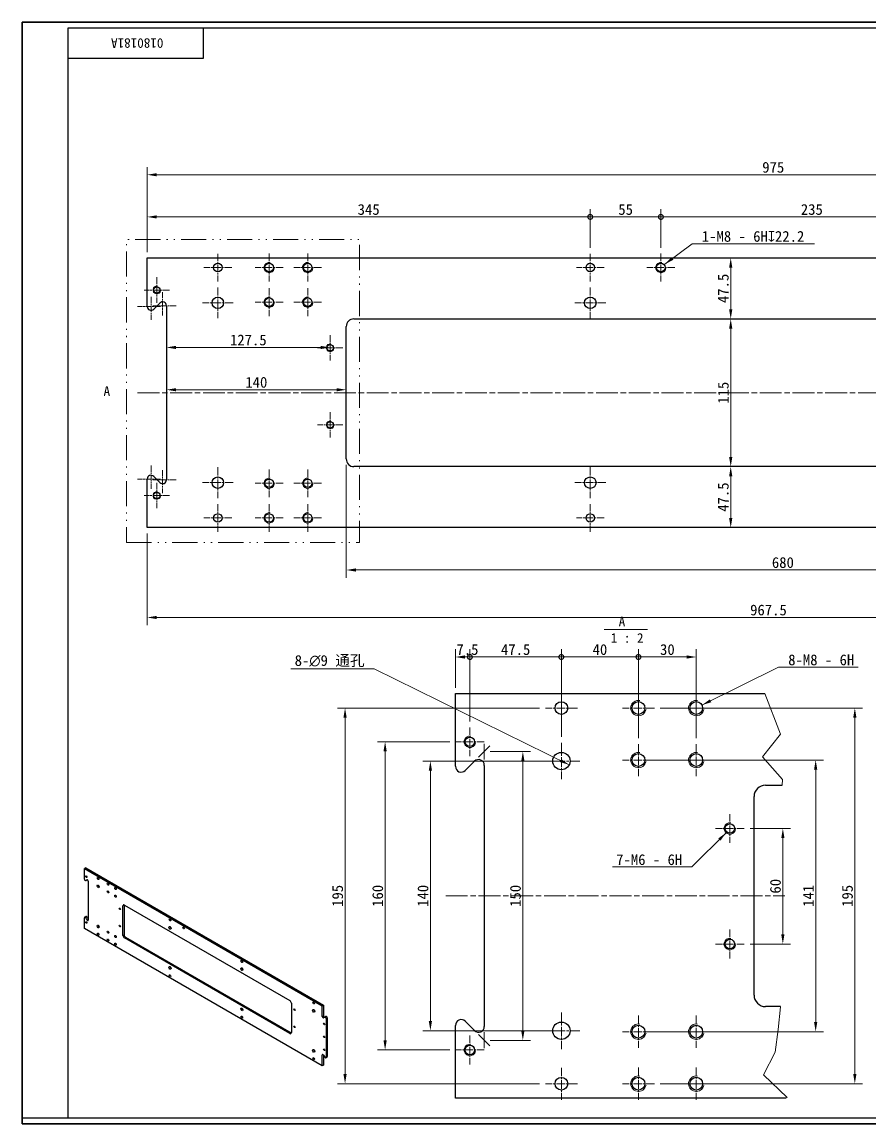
# Model space of a CAD drawing. Header units: millimetres. Extents: x 18 to 1244, y 16 to 875.
# Drawn here: x 18 to 678, y 16 to 875 of the extents above; entities that cross this region are included whole.
import ezdxf

# ---------------------------------------------------------------- set-up
doc = ezdxf.new("R2010")
doc.units = ezdxf.units.MM
doc.header["$LTSCALE"] = 3
doc.linetypes.add('CHAIN', pattern=[0.3543, 0.2362, -0.0295, 0.0591, -0.0295])
doc.linetypes.add('DASH_DOUBLE_DOT', pattern=[0.2164, 0.1181, -0.0295, 0.0049, -0.0295, 0.0049, -0.0295])
for name, color, linetype, lineweight, true_color in [('中心标记 (ISO)', 1, 'CHAIN', 18, 0xff0000), ('中心线 (ISO)', 1, 'CHAIN', 18, 0xff0000), ('尺寸 (ISO)', 7, 'Continuous', 18, 0x008000), ('局部视图边界 (ISO)', 7, 'DASH_DOUBLE_DOT', 18, 0x008000), ('折线 (ISO)', 7, 'Continuous', 18, 0x008000), ('符号 (ISO)', 7, 'Continuous', 18, 0x008000)]:
    doc.layers.add(name, color=color, linetype=linetype, lineweight=lineweight, true_color=true_color)
for name, color, linetype, lineweight in [('可见 (ISO)', 7, 'Continuous', 25), ('可见窄的 (ISO)', 7, 'Continuous', 18), ('图框 (ISO)', 7, 'Continuous', 35)]:
    doc.layers.add(name, color=color, linetype=linetype, lineweight=lineweight)
doc.styles.add('HZ_33', font='simfang.ttf')
doc.styles.add('文本样式74', font='SimSun.ttf')
doc.styles.add('最新国标', font='simfang.ttf')
doc.dimstyles.new('默认 (GB)', dxfattribs={"dimscale": 3, "dimtxt": 2.8, "dimasz": 2.5, "dimexe": 2, "dimexo": 1.5, "dimgap": 0.5, "dimtad": 1, "dimtoh": 1, "dimdsep": 46, "dimtxsty": '最新国标', "dimcen": 0.09, "dimdle": 10, "dimclrd": 256, "dimclre": 256, "dimclrt": 256, "dimaunit": 1, "dimadec": 3, "dimazin": 2, "dimtfac": 0.535714, "dimtdec": 3, "dimtmove": 0, "dimatfit": 3, "dimfxl": 0, "dimtolj": 1, "dimlwd": -1, "dimlwe": -1, "dimarcsym": 0})
doc.dimstyles.new('默认 (GB)$7', dxfattribs={"dimscale": 3, "dimtxt": 2.8, "dimasz": 2.5, "dimexe": 2, "dimexo": 1.5, "dimgap": 0.5, "dimtad": 1, "dimtoh": 1, "dimdsep": 46, "dimtxsty": '最新国标', "dimcen": 0.09, "dimdle": 10, "dimclrd": 256, "dimclre": 256, "dimclrt": 256, "dimaunit": 1, "dimadec": 3, "dimazin": 2, "dimtfac": 0.535714, "dimtdec": 3, "dimtmove": 0, "dimatfit": 3, "dimfxl": 0, "dimtolj": 1, "dimlwd": -1, "dimlwe": -1, "dimarcsym": 0})

# ---------------------------------------------------------------- blocks, each defined once
blk = doc.blocks.new('图框 最新国标')
at = {"layer": '图框 (ISO)'}
for p, q in [((6, 7), (6, 291.5)), ((6, 291.5), (414.5, 291.5)), ((6, 7), (6, 5.5)), ((6, 7), (6, 5.5)), ((414.5, 5.5), (6, 5.5))]:
    blk.add_line(p, q, dxfattribs=at)
at = {"layer": '图框 (ISO)', "color": 7, "linetype": 'Continuous', "lineweight": 25}
for p, q in [((18, 290), (413, 290)), ((18, 7), (18, 290)), ((18, 290), (413, 290)), ((53, 290), (53, 282)), ((53, 282), (18, 282)), ((413, 7), (6, 7)), ((413, 7), (18, 7))]:
    blk.add_line(p, q, dxfattribs=at)
at = {"layer": '图框 (ISO)', "style": '文本样式74'}
blk.add_attdef('零件代号_001', (42.7, 287.25), '', height=2.5, rotation=180, dxfattribs=at)
blk = doc.blocks.new('二维局部视图0')
at = {"layer": '局部视图边界 (ISO)', "ltscale": 18.371422, "flags": 128}
blk.add_lwpolyline([(33.08, 156.43), (93.58, 156.43), (93.58, 235.08), (33.08, 235.08), (33.08, 156.43)], dxfattribs=at)
at = {"layer": '局部视图边界 (ISO)', "insert": (27.16, 194.48), "char_height": 2.5, "attachment_point": 7, "style": 'HZ_33'}
blk.add_mtext('A', dxfattribs=at)
blk = doc.blocks.new('_DotSmall')
at = {"color": 0, "linetype": 'ByBlock', "const_width": 0.5}
blk.add_lwpolyline([(-0.0625, 0, 1), (0.0625, 0, 1)], format="xyb", close=True, dxfattribs=at)
blk = doc.blocks.new('*D6')
at = {"layer": 'Defpoints', "color": 0, "transparency": 16777216}
for p in [(460.43, 722.76), (115.43, 690.84), (460.43, 694.14)]:
    blk.add_point(p, dxfattribs=at)
at = {"layer": '尺寸 (ISO)', "color": 116, "true_color": 0x00803f, "transparency": 16777216}
for p, q in [((115.43, 695.34), (115.43, 728.76)), ((122.93, 722.76), (460.43, 722.76)), ((460.43, 698.64), (460.43, 728.76))]:
    blk.add_line(p, q, dxfattribs=at)
blk.add_solid([(122.93, 724.01), (122.93, 721.51), (115.43, 722.76)], dxfattribs=at)
at = {"layer": '尺寸 (ISO)', "color": 116, "true_color": 0x00803f, "transparency": 16777216, "xscale": 7.5, "yscale": 7.5, "zscale": 7.5}
blk.add_blockref('_DotSmall', (460.43, 722.76), dxfattribs=at)
at = {"layer": '尺寸 (ISO)', "transparency": 16777216, "insert": (287.9, 728.51), "char_height": 8.4, "attachment_point": 5, "style": '最新国标'}
blk.add_mtext('\\A1;345', dxfattribs=at)
blk = doc.blocks.new('*D8')
at = {"layer": 'Defpoints', "color": 0, "transparency": 16777216}
for p in [(515.43, 722.76), (460.43, 694.14), (515.43, 694.16)]:
    blk.add_point(p, dxfattribs=at)
at = {"layer": '尺寸 (ISO)', "color": 116, "true_color": 0x00803f, "transparency": 16777216}
for p, q in [((460.43, 698.64), (460.43, 728.76)), ((460.43, 722.76), (515.43, 722.76)), ((515.43, 698.66), (515.43, 728.76))]:
    blk.add_line(p, q, dxfattribs=at)
at = {"layer": '尺寸 (ISO)', "color": 116, "true_color": 0x00803f, "transparency": 16777216, "xscale": 7.5, "yscale": 7.5, "zscale": 7.5, "rotation": 180}
blk.add_blockref('_DotSmall', (460.43, 722.76), dxfattribs=at)
at = {"layer": '尺寸 (ISO)', "color": 116, "true_color": 0x00803f, "transparency": 16777216, "xscale": 7.5, "yscale": 7.5, "zscale": 7.5}
blk.add_blockref('_DotSmall', (515.43, 722.76), dxfattribs=at)
at = {"layer": '尺寸 (ISO)', "transparency": 16777216, "insert": (487.96, 728.51), "char_height": 8.4, "attachment_point": 5, "style": '最新国标'}
blk.add_mtext('\\A1;55', dxfattribs=at)
blk = doc.blocks.new('*D9')
at = {"layer": 'Defpoints', "color": 0, "transparency": 16777216}
for p in [(750.43, 722.76), (515.43, 694.16), (750.43, 694.14)]:
    blk.add_point(p, dxfattribs=at)
at = {"layer": '尺寸 (ISO)', "color": 116, "true_color": 0x00803f, "transparency": 16777216}
for p, q in [((515.43, 698.66), (515.43, 728.76)), ((515.43, 722.76), (750.43, 722.76)), ((750.43, 698.64), (750.43, 728.76))]:
    blk.add_line(p, q, dxfattribs=at)
at = {"layer": '尺寸 (ISO)', "color": 116, "true_color": 0x00803f, "transparency": 16777216, "xscale": 7.5, "yscale": 7.5, "zscale": 7.5, "rotation": 180}
blk.add_blockref('_DotSmall', (515.43, 722.76), dxfattribs=at)
at = {"layer": '尺寸 (ISO)', "color": 116, "true_color": 0x00803f, "transparency": 16777216, "xscale": 7.5, "yscale": 7.5, "zscale": 7.5}
blk.add_blockref('_DotSmall', (750.43, 722.76), dxfattribs=at)
at = {"layer": '尺寸 (ISO)', "transparency": 16777216, "insert": (632.96, 728.51), "char_height": 8.4, "attachment_point": 5, "style": '最新国标'}
blk.add_mtext('\\A1;235', dxfattribs=at)
blk = doc.blocks.new('*D12')
at = {"layer": 'Defpoints', "color": 0, "transparency": 16777216}
for p in [(1090.43, 755.6), (115.43, 690.84), (1090.43, 653.6)]:
    blk.add_point(p, dxfattribs=at)
at = {"layer": '尺寸 (ISO)', "color": 116, "true_color": 0x00803f, "transparency": 16777216}
for p, q in [((115.43, 695.34), (115.43, 761.6)), ((122.93, 755.6), (1082.93, 755.6)), ((1090.43, 658.1), (1090.43, 761.6))]:
    blk.add_line(p, q, dxfattribs=at)
for points in [[(122.93, 756.85), (122.93, 754.35), (115.43, 755.6)], [(1082.93, 756.85), (1082.93, 754.35), (1090.43, 755.6)]]:
    blk.add_solid(points, dxfattribs=at)
at = {"layer": '尺寸 (ISO)', "transparency": 16777216, "insert": (602.93, 761.34), "char_height": 8.4, "attachment_point": 5, "style": '最新国标'}
blk.add_mtext('\\A1;975', dxfattribs=at)
blk = doc.blocks.new('*D13')
at = {"layer": 'Defpoints', "color": 0, "transparency": 16777216}
for p in [(569.81, 690.84), (569.81, 643.34), (610.43, 643.34)]:
    blk.add_point(p, dxfattribs=at)
at = {"layer": '尺寸 (ISO)', "color": 116, "true_color": 0x00803f, "transparency": 16777216}
blk.add_line((569.81, 683.34), (569.81, 650.84), dxfattribs=at)
for points in [[(568.56, 683.34), (571.06, 683.34), (569.81, 690.84)], [(568.56, 650.84), (571.06, 650.84), (569.81, 643.34)]]:
    blk.add_solid(points, dxfattribs=at)
at = {"layer": '尺寸 (ISO)', "transparency": 16777216, "insert": (564.03, 667.09), "char_height": 8.4, "attachment_point": 5, "rotation": 90, "style": '最新国标'}
blk.add_mtext('\\A1;47.5', dxfattribs=at)
blk = doc.blocks.new('*D14')
at = {"layer": 'Defpoints', "color": 0, "transparency": 16777216}
for p in [(569.81, 643.34), (569.81, 528.34), (569.81, 528.34)]:
    blk.add_point(p, dxfattribs=at)
at = {"layer": '尺寸 (ISO)', "color": 116, "true_color": 0x00803f, "transparency": 16777216}
blk.add_line((569.81, 635.84), (569.81, 535.84), dxfattribs=at)
for points in [[(568.56, 635.84), (571.06, 635.84), (569.81, 643.34)], [(568.56, 535.84), (571.06, 535.84), (569.81, 528.34)]]:
    blk.add_solid(points, dxfattribs=at)
at = {"layer": '尺寸 (ISO)', "transparency": 16777216, "insert": (564.06, 585.84), "char_height": 8.4, "attachment_point": 5, "rotation": 90, "style": '最新国标'}
blk.add_mtext('\\A1;115', dxfattribs=at)
blk = doc.blocks.new('*D15')
at = {"layer": 'Defpoints', "color": 0, "transparency": 16777216}
for p in [(569.81, 528.34), (569.81, 480.84), (569.81, 480.84)]:
    blk.add_point(p, dxfattribs=at)
at = {"layer": '尺寸 (ISO)', "color": 116, "true_color": 0x00803f, "transparency": 16777216}
blk.add_line((569.81, 520.84), (569.81, 488.34), dxfattribs=at)
for points in [[(568.56, 520.84), (571.06, 520.84), (569.81, 528.34)], [(568.56, 488.34), (571.06, 488.34), (569.81, 480.84)]]:
    blk.add_solid(points, dxfattribs=at)
at = {"layer": '尺寸 (ISO)', "transparency": 16777216, "insert": (564.03, 504.59), "char_height": 8.4, "attachment_point": 5, "rotation": 90, "style": '最新国标'}
blk.add_mtext('\\A1;47.5', dxfattribs=at)
blk = doc.blocks.new('*D16')
at = {"layer": 'Defpoints', "color": 0, "transparency": 16777216}
for p in [(270.43, 534.34), (950.43, 534.34), (950.43, 447.84)]:
    blk.add_point(p, dxfattribs=at)
at = {"layer": '尺寸 (ISO)', "color": 116, "true_color": 0x00803f, "transparency": 16777216}
for p, q in [((270.43, 529.84), (270.43, 441.84)), ((950.43, 529.84), (950.43, 441.84)), ((277.93, 447.84), (942.93, 447.84))]:
    blk.add_line(p, q, dxfattribs=at)
for points in [[(277.93, 449.09), (277.93, 446.59), (270.43, 447.84)], [(942.93, 449.09), (942.93, 446.59), (950.43, 447.84)]]:
    blk.add_solid(points, dxfattribs=at)
at = {"layer": '尺寸 (ISO)', "transparency": 16777216, "insert": (610.43, 453.59), "char_height": 8.4, "attachment_point": 5, "style": '最新国标'}
blk.add_mtext('\\A1;680', dxfattribs=at)
blk = doc.blocks.new('*D17')
at = {"layer": 'Defpoints', "color": 0, "transparency": 16777216}
for p in [(130.43, 588.19), (270.43, 588.19), (270.43, 588.19)]:
    blk.add_point(p, dxfattribs=at)
at = {"layer": '尺寸 (ISO)', "color": 116, "true_color": 0x00803f, "transparency": 16777216}
blk.add_line((137.93, 588.19), (262.93, 588.19), dxfattribs=at)
for points in [[(137.93, 589.44), (137.93, 586.94), (130.43, 588.19)], [(262.93, 589.44), (262.93, 586.94), (270.43, 588.19)]]:
    blk.add_solid(points, dxfattribs=at)
at = {"layer": '尺寸 (ISO)', "transparency": 16777216, "insert": (200.43, 593.94), "char_height": 8.4, "attachment_point": 5, "style": '最新国标'}
blk.add_mtext('\\A1;140', dxfattribs=at)
blk = doc.blocks.new('*D21')
at = {"layer": 'Defpoints', "color": 0, "transparency": 16777216}
for p in [(1082.93, 530.88), (115.43, 480.84), (1082.93, 410.88)]:
    blk.add_point(p, dxfattribs=at)
at = {"layer": '尺寸 (ISO)', "color": 116, "true_color": 0x00803f, "transparency": 16777216}
for p, q in [((1082.93, 526.38), (1082.93, 404.88)), ((115.43, 476.34), (115.43, 404.88)), ((122.93, 410.88), (1075.43, 410.88))]:
    blk.add_line(p, q, dxfattribs=at)
for points in [[(122.93, 412.13), (122.93, 409.63), (115.43, 410.88)], [(1075.43, 412.13), (1075.43, 409.63), (1082.93, 410.88)]]:
    blk.add_solid(points, dxfattribs=at)
at = {"layer": '尺寸 (ISO)', "transparency": 16777216, "insert": (599.18, 416.65), "char_height": 8.4, "attachment_point": 5, "style": '最新国标'}
blk.add_mtext('\\A1;967.5', dxfattribs=at)
blk = doc.blocks.new('*D22')
at = {"layer": 'Defpoints', "color": 0, "transparency": 16777216}
for p in [(355.51, 314.1), (300.7, 74.1), (355.51, 74.1)]:
    blk.add_point(p, dxfattribs=at)
at = {"layer": '尺寸 (ISO)', "color": 116, "true_color": 0x00803f, "transparency": 16777216}
for p, q in [((351.01, 314.1), (294.7, 314.1)), ((300.7, 306.6), (300.7, 81.6)), ((351.01, 74.1), (294.7, 74.1))]:
    blk.add_line(p, q, dxfattribs=at)
for points in [[(299.45, 306.6), (301.95, 306.6), (300.7, 314.1)], [(299.45, 81.6), (301.95, 81.6), (300.7, 74.1)]]:
    blk.add_solid(points, dxfattribs=at)
at = {"layer": '尺寸 (ISO)', "transparency": 16777216, "insert": (294.95, 194.1), "char_height": 8.4, "attachment_point": 5, "rotation": 90, "style": '最新国标'}
blk.add_mtext('\\A1;160', dxfattribs=at)
blk = doc.blocks.new('*D23')
at = {"layer": 'Defpoints', "color": 0, "transparency": 16777216}
for p in [(497.95, 299.85), (497.95, 88.35), (635.95, 88.35)]:
    blk.add_point(p, dxfattribs=at)
at = {"layer": '尺寸 (ISO)', "color": 116, "true_color": 0x00803f, "transparency": 16777216}
for p, q in [((502.45, 299.85), (641.95, 299.85)), ((635.95, 292.35), (635.95, 95.85)), ((502.45, 88.35), (641.95, 88.35))]:
    blk.add_line(p, q, dxfattribs=at)
for points in [[(634.7, 292.35), (637.2, 292.35), (635.95, 299.85)], [(634.7, 95.85), (637.2, 95.85), (635.95, 88.35)]]:
    blk.add_solid(points, dxfattribs=at)
at = {"layer": '尺寸 (ISO)', "transparency": 16777216, "insert": (630.25, 194.1), "char_height": 8.4, "attachment_point": 5, "rotation": 90, "style": '最新国标'}
blk.add_mtext('\\A1;141', dxfattribs=at)
blk = doc.blocks.new('*D24')
at = {"layer": 'Defpoints', "color": 0, "transparency": 16777216}
for p in [(437.95, 299.1), (335.95, 89.1), (437.95, 89.1)]:
    blk.add_point(p, dxfattribs=at)
at = {"layer": '尺寸 (ISO)', "color": 116, "true_color": 0x00803f, "transparency": 16777216}
for p, q in [((433.45, 299.1), (329.95, 299.1)), ((335.95, 291.6), (335.95, 96.6)), ((433.45, 89.1), (329.95, 89.1))]:
    blk.add_line(p, q, dxfattribs=at)
for points in [[(334.7, 291.6), (337.2, 291.6), (335.95, 299.1)], [(334.7, 96.6), (337.2, 96.6), (335.95, 89.1)]]:
    blk.add_solid(points, dxfattribs=at)
at = {"layer": '尺寸 (ISO)', "transparency": 16777216, "insert": (330.2, 194.1), "char_height": 8.4, "attachment_point": 5, "rotation": 90, "style": '最新国标'}
blk.add_mtext('\\A1;140', dxfattribs=at)
blk = doc.blocks.new('*D25')
at = {"layer": 'Defpoints', "color": 0, "transparency": 16777216}
for p in [(425.5, 340.35), (269.5, 47.85), (425.5, 47.85)]:
    blk.add_point(p, dxfattribs=at)
at = {"layer": '尺寸 (ISO)', "color": 116, "true_color": 0x00803f, "transparency": 16777216}
for p, q in [((421, 340.35), (263.5, 340.35)), ((269.5, 332.85), (269.5, 55.35)), ((421, 47.85), (263.5, 47.85))]:
    blk.add_line(p, q, dxfattribs=at)
for points in [[(268.25, 332.85), (270.75, 332.85), (269.5, 340.35)], [(268.25, 55.35), (270.75, 55.35), (269.5, 47.85)]]:
    blk.add_solid(points, dxfattribs=at)
at = {"layer": '尺寸 (ISO)', "transparency": 16777216, "insert": (263.75, 194.1), "char_height": 8.4, "attachment_point": 5, "rotation": 90, "style": '最新国标'}
blk.add_mtext('\\A1;195', dxfattribs=at)
blk = doc.blocks.new('*D26')
at = {"layer": 'Defpoints', "color": 0, "transparency": 16777216}
for p in [(510.43, 340.35), (510.43, 47.85), (666.43, 47.85)]:
    blk.add_point(p, dxfattribs=at)
at = {"layer": '尺寸 (ISO)', "color": 116, "true_color": 0x00803f, "transparency": 16777216}
for p, q in [((514.93, 340.35), (672.43, 340.35)), ((666.43, 332.85), (666.43, 55.35)), ((514.93, 47.85), (672.43, 47.85))]:
    blk.add_line(p, q, dxfattribs=at)
for points in [[(665.18, 332.85), (667.68, 332.85), (666.43, 340.35)], [(665.18, 55.35), (667.68, 55.35), (666.43, 47.85)]]:
    blk.add_solid(points, dxfattribs=at)
at = {"layer": '尺寸 (ISO)', "transparency": 16777216, "insert": (660.69, 194.1), "char_height": 8.4, "attachment_point": 5, "rotation": 90, "style": '最新国标'}
blk.add_mtext('\\A1;195', dxfattribs=at)
blk = doc.blocks.new('*D27')
at = {"layer": 'Defpoints', "color": 0, "transparency": 16777216}
for p in [(366.7, 380.1), (355.45, 351.6), (366.7, 325.29)]:
    blk.add_point(p, dxfattribs=at)
at = {"layer": '尺寸 (ISO)', "color": 116, "true_color": 0x00803f, "transparency": 16777216}
for p, q in [((355.45, 356.1), (355.45, 386.1)), ((366.7, 329.79), (366.7, 386.1)), ((362.95, 380.1), (366.7, 380.1))]:
    blk.add_line(p, q, dxfattribs=at)
blk.add_solid([(362.95, 381.35), (362.95, 378.85), (355.45, 380.1)], dxfattribs=at)
at = {"layer": '尺寸 (ISO)', "color": 116, "true_color": 0x00803f, "transparency": 16777216, "xscale": 7.5, "yscale": 7.5, "zscale": 7.5}
blk.add_blockref('_DotSmall', (366.7, 380.1), dxfattribs=at)
at = {"layer": '尺寸 (ISO)', "transparency": 16777216, "insert": (364.82, 385.87), "char_height": 8.4, "attachment_point": 5, "style": '最新国标'}
blk.add_mtext('\\A1;7.5', dxfattribs=at)
blk = doc.blocks.new('*D28')
at = {"layer": 'Defpoints', "color": 0, "transparency": 16777216}
for p in [(437.95, 380.1), (366.7, 325.29), (437.95, 313.35)]:
    blk.add_point(p, dxfattribs=at)
at = {"layer": '尺寸 (ISO)', "color": 116, "true_color": 0x00803f, "transparency": 16777216}
for p, q in [((366.7, 329.79), (366.7, 386.1)), ((437.95, 317.85), (437.95, 386.1)), ((366.7, 380.1), (437.95, 380.1))]:
    blk.add_line(p, q, dxfattribs=at)
at = {"layer": '尺寸 (ISO)', "color": 116, "true_color": 0x00803f, "transparency": 16777216, "xscale": 7.5, "yscale": 7.5, "zscale": 7.5, "rotation": 180}
blk.add_blockref('_DotSmall', (366.7, 380.1), dxfattribs=at)
at = {"layer": '尺寸 (ISO)', "color": 116, "true_color": 0x00803f, "transparency": 16777216, "xscale": 7.5, "yscale": 7.5, "zscale": 7.5}
blk.add_blockref('_DotSmall', (437.95, 380.1), dxfattribs=at)
at = {"layer": '尺寸 (ISO)', "transparency": 16777216, "insert": (402.35, 385.87), "char_height": 8.4, "attachment_point": 5, "style": '最新国标'}
blk.add_mtext('\\A1;47.5', dxfattribs=at)
blk = doc.blocks.new('*D29')
at = {"layer": 'Defpoints', "color": 0, "transparency": 16777216}
for p in [(497.95, 380.1), (437.95, 313.35), (497.95, 312.34)]:
    blk.add_point(p, dxfattribs=at)
at = {"layer": '尺寸 (ISO)', "color": 116, "true_color": 0x00803f, "transparency": 16777216}
for p, q in [((437.95, 317.85), (437.95, 386.1)), ((497.95, 316.84), (497.95, 386.1)), ((437.95, 380.1), (497.95, 380.1))]:
    blk.add_line(p, q, dxfattribs=at)
at = {"layer": '尺寸 (ISO)', "color": 116, "true_color": 0x00803f, "transparency": 16777216, "xscale": 7.5, "yscale": 7.5, "zscale": 7.5, "rotation": 180}
blk.add_blockref('_DotSmall', (437.95, 380.1), dxfattribs=at)
at = {"layer": '尺寸 (ISO)', "color": 116, "true_color": 0x00803f, "transparency": 16777216, "xscale": 7.5, "yscale": 7.5, "zscale": 7.5}
blk.add_blockref('_DotSmall', (497.95, 380.1), dxfattribs=at)
at = {"layer": '尺寸 (ISO)', "transparency": 16777216, "insert": (467.98, 385.85), "char_height": 8.4, "attachment_point": 5, "style": '最新国标'}
blk.add_mtext('\\A1;40', dxfattribs=at)
blk = doc.blocks.new('*D30')
at = {"layer": 'Defpoints', "color": 0, "transparency": 16777216}
for p in [(542.95, 380.1), (497.95, 312.34), (542.95, 312.34)]:
    blk.add_point(p, dxfattribs=at)
at = {"layer": '尺寸 (ISO)', "color": 116, "true_color": 0x00803f, "transparency": 16777216}
for p, q in [((497.95, 316.84), (497.95, 386.1)), ((542.95, 316.84), (542.95, 386.1)), ((497.95, 380.1), (535.45, 380.1))]:
    blk.add_line(p, q, dxfattribs=at)
blk.add_solid([(535.45, 381.35), (535.45, 378.85), (542.95, 380.1)], dxfattribs=at)
at = {"layer": '尺寸 (ISO)', "color": 116, "true_color": 0x00803f, "transparency": 16777216, "xscale": 7.5, "yscale": 7.5, "zscale": 7.5, "rotation": 180}
blk.add_blockref('_DotSmall', (497.95, 380.1), dxfattribs=at)
at = {"layer": '尺寸 (ISO)', "transparency": 16777216, "insert": (520.48, 385.85), "char_height": 8.4, "attachment_point": 5, "style": '最新国标'}
blk.add_mtext('\\A1;30', dxfattribs=at)
blk = doc.blocks.new('*D34')
at = {"layer": 'Defpoints', "color": 0, "transparency": 16777216}
for p in [(377.95, 306.6), (377.95, 81.6), (407.95, 81.6)]:
    blk.add_point(p, dxfattribs=at)
at = {"layer": '尺寸 (ISO)', "color": 116, "true_color": 0x00803f, "transparency": 16777216}
for p, q in [((382.45, 306.6), (413.95, 306.6)), ((407.95, 299.1), (407.95, 89.1)), ((382.45, 81.6), (413.95, 81.6))]:
    blk.add_line(p, q, dxfattribs=at)
for points in [[(406.7, 299.1), (409.2, 299.1), (407.95, 306.6)], [(406.7, 89.1), (409.2, 89.1), (407.95, 81.6)]]:
    blk.add_solid(points, dxfattribs=at)
at = {"layer": '尺寸 (ISO)', "transparency": 16777216, "insert": (402.2, 194.1), "char_height": 8.4, "attachment_point": 5, "rotation": 90, "style": '最新国标'}
blk.add_mtext('\\A1;150', dxfattribs=at)
blk = doc.blocks.new('*D36')
at = {"layer": 'Defpoints', "color": 0, "transparency": 16777216}
for p in [(580.39, 246.6), (580.39, 156.6), (610.39, 156.6)]:
    blk.add_point(p, dxfattribs=at)
at = {"layer": '尺寸 (ISO)', "color": 116, "true_color": 0x00803f, "transparency": 16777216}
for p, q in [((584.89, 246.6), (616.39, 246.6)), ((610.39, 239.1), (610.39, 164.1)), ((584.89, 156.6), (616.39, 156.6))]:
    blk.add_line(p, q, dxfattribs=at)
for points in [[(609.14, 239.1), (611.64, 239.1), (610.39, 246.6)], [(609.14, 164.1), (611.64, 164.1), (610.39, 156.6)]]:
    blk.add_solid(points, dxfattribs=at)
at = {"layer": '尺寸 (ISO)', "transparency": 16777216, "insert": (604.64, 201.6), "char_height": 8.4, "attachment_point": 5, "rotation": 90, "style": '最新国标'}
blk.add_mtext('\\A1;60', dxfattribs=at)
blk = doc.blocks.new('*D37')
at = {"layer": 'Defpoints', "color": 0, "transparency": 16777216}
for p in [(130.43, 621.12), (257.93, 621.12), (257.93, 620.84)]:
    blk.add_point(p, dxfattribs=at)
at = {"layer": '尺寸 (ISO)', "color": 116, "true_color": 0x00803f, "transparency": 16777216}
blk.add_line((137.93, 621.12), (250.43, 621.12), dxfattribs=at)
for points in [[(137.93, 622.37), (137.93, 619.87), (130.43, 621.12)], [(250.43, 622.37), (250.43, 619.87), (257.93, 621.12)]]:
    blk.add_solid(points, dxfattribs=at)
at = {"layer": '尺寸 (ISO)', "transparency": 16777216, "insert": (194.18, 626.89), "char_height": 8.4, "attachment_point": 5, "style": '最新国标'}
blk.add_mtext('\\A1;127.5', dxfattribs=at)

msp = doc.modelspace()

# ---------------------------------------------------------------- linework, layer by layer
at = {"layer": '中心标记 (ISO)', "ltscale": 8.000593}
for p, q in [((170.43, 694.138), (170.43, 672.538)), ((460.43, 694.138), (460.43, 672.538)), ((181.23, 683.338), (159.63, 683.338)), ((471.23, 683.338), (449.63, 683.338)), ((170.43, 499.138), (170.43, 477.538)), ((460.43, 499.138), (460.43, 477.538)), ((181.23, 488.338), (159.63, 488.338)), ((471.23, 488.338), (449.63, 488.338))]:
    msp.add_line(p, q, dxfattribs=at)
at = {"layer": '中心标记 (ISO)', "ltscale": 8.018003}
for p, q in [((210.43, 694.162), (210.43, 672.515)), ((240.43, 694.162), (240.43, 672.515)), ((515.43, 694.162), (515.43, 672.515)), ((221.254, 683.338), (199.607, 683.338)), ((251.254, 683.338), (229.607, 683.338)), ((526.254, 683.338), (504.607, 683.338)), ((210.43, 667.162), (210.43, 645.515)), ((240.43, 667.162), (240.43, 645.515)), ((221.254, 656.338), (199.607, 656.338)), ((251.254, 656.338), (229.607, 656.338)), ((210.43, 526.162), (210.43, 504.515)), ((240.43, 526.162), (240.43, 504.515)), ((221.254, 515.338), (199.607, 515.338)), ((251.254, 515.338), (229.607, 515.338)), ((210.43, 499.162), (210.43, 477.515)), ((240.43, 499.162), (240.43, 477.515)), ((221.254, 488.338), (199.607, 488.338)), ((251.254, 488.338), (229.607, 488.338))]:
    msp.add_line(p, q, dxfattribs=at)
at = {"layer": '中心标记 (ISO)', "ltscale": 7.377206}
for p, q in [((122.93, 675.797), (122.93, 655.88)), ((132.889, 665.838), (112.972, 665.838)), ((257.93, 630.797), (257.93, 610.88)), ((267.889, 620.838), (247.972, 620.838)), ((257.93, 570.797), (257.93, 550.88)), ((267.889, 560.838), (247.972, 560.838)), ((122.93, 515.797), (122.93, 495.88)), ((132.889, 505.838), (112.972, 505.838))]:
    msp.add_line(p, q, dxfattribs=at)
at = {"layer": '中心标记 (ISO)', "ltscale": 6.667144}
for p, q in [((127.43, 664.095), (127.43, 646.095)), ((125.93, 653.081), (107.93, 653.081)), ((118.43, 660.581), (118.43, 642.581)), ((137.93, 653.595), (119.93, 653.595)), ((118.43, 529.095), (118.43, 511.095)), ((127.43, 525.581), (127.43, 507.581)), ((125.93, 518.595), (107.93, 518.595)), ((137.93, 518.081), (119.93, 518.081))]:
    msp.add_line(p, q, dxfattribs=at)
at = {"layer": '中心标记 (ISO)', "ltscale": 8.88956}
for p, q in [((170.43, 667.838), (170.43, 643.838)), ((460.43, 667.838), (460.43, 643.838)), ((182.43, 655.838), (158.43, 655.838)), ((472.43, 655.838), (448.43, 655.838)), ((170.43, 527.838), (170.43, 503.838)), ((460.43, 527.838), (460.43, 503.838)), ((182.43, 515.838), (158.43, 515.838)), ((472.43, 515.838), (448.43, 515.838))]:
    msp.add_line(p, q, dxfattribs=at)
at = {"layer": '中心标记 (ISO)', "ltscale": 9.222921}
for p, q in [((437.949, 352.801), (437.949, 327.901)), ((450.399, 340.351), (425.499, 340.351)), ((437.949, 60.301), (437.949, 35.401)), ((450.399, 47.851), (425.499, 47.851))]:
    msp.add_line(p, q, dxfattribs=at)
at = {"layer": '中心标记 (ISO)', "ltscale": 9.249035}
for p, q in [((497.949, 352.836), (497.949, 327.865)), ((542.949, 352.836), (542.949, 327.865)), ((510.435, 340.351), (485.464, 340.351)), ((555.435, 340.351), (530.464, 340.351)), ((497.949, 312.336), (497.949, 287.365)), ((542.949, 312.336), (542.949, 287.365)), ((510.435, 299.851), (485.464, 299.851)), ((555.435, 299.851), (530.464, 299.851)), ((497.949, 100.836), (497.949, 75.865)), ((542.949, 100.836), (542.949, 75.865)), ((510.435, 88.351), (485.464, 88.351)), ((555.435, 88.351), (530.464, 88.351)), ((497.949, 60.336), (497.949, 35.365)), ((542.949, 60.336), (542.949, 35.365)), ((510.435, 47.851), (485.464, 47.851)), ((555.435, 47.851), (530.464, 47.851))]:
    msp.add_line(p, q, dxfattribs=at)
at = {"layer": '中心标记 (ISO)', "ltscale": 8.287841}
for p, q in [((366.699, 325.288), (366.699, 302.913)), ((377.887, 314.101), (355.512, 314.101)), ((569.199, 257.788), (569.199, 235.413)), ((580.387, 246.601), (558.012, 246.601)), ((569.199, 167.788), (569.199, 145.413)), ((580.387, 156.601), (558.012, 156.601)), ((366.699, 85.288), (366.699, 62.913)), ((377.887, 74.101), (355.512, 74.101))]:
    msp.add_line(p, q, dxfattribs=at)
at = {"layer": '中心标记 (ISO)', "ltscale": 10.556371}
for p, q in [((437.949, 313.351), (437.949, 284.851)), ((452.199, 299.101), (423.699, 299.101)), ((437.949, 103.351), (437.949, 74.851)), ((452.199, 89.101), (423.699, 89.101))]:
    msp.add_line(p, q, dxfattribs=at)
at = {"layer": '中心线 (ISO)', "ltscale": 23.990969}
for p, q in [((107.93, 585.838), (1082.93, 585.838)), ((347.949, 194.101), (611.956, 194.101))]:
    msp.add_line(p, q, dxfattribs=at)
at = {"layer": '可见 (ISO)'}
for p, q in [((115.43, 690.838), (1075.43, 690.838)), ((115.43, 653.081), (115.43, 690.838)), ((120.552, 650.959), (125.309, 655.717)), ((130.43, 653.595), (130.43, 518.081)), ((270.43, 534.338), (270.43, 637.338)), ((276.43, 643.338), (944.43, 643.338)), ((944.43, 528.338), (276.43, 528.338)), ((115.43, 480.838), (115.43, 518.595)), ((125.309, 515.959), (120.552, 520.717)), ((1075.43, 480.838), (115.43, 480.838)), ((355.449, 351.601), (596.311, 351.601)), ((355.449, 294.965), (355.449, 351.601)), ((363.131, 291.783), (370.267, 298.919)), ((377.949, 295.737), (377.949, 92.465)), ((596.949, 280.351), (609.739, 280.351)), ((587.949, 116.851), (587.949, 271.351)), ((67.623, 215.995), (66.659, 215.438)), ((66.659, 215.438), (251.793, 108.551)), ((66.659, 207.03), (66.659, 215.438)), ((67.623, 215.995), (252.757, 109.108)), ((67.647, 205.988), (68.564, 206.517)), ((69.552, 205.475), (69.552, 175.298)), ((96.55, 163.331), (96.55, 186.267)), ((97.515, 186.824), (97.515, 163.888)), ((97.708, 186.935), (226.53, 112.56)), ((66.659, 168.675), (66.659, 177.083)), ((66.829, 177.458), (67.793, 178.014)), ((68.564, 175.396), (67.647, 176.985)), ((68.611, 177.542), (69.528, 175.953)), ((251.793, 61.788), (66.659, 168.675)), ((226.53, 86.951), (97.708, 161.327)), ((98.672, 161.883), (227.494, 87.508)), ((227.687, 110.556), (227.687, 87.619)), ((251.793, 108.551), (252.757, 109.108)), ((251.793, 100.144), (251.793, 108.551)), ((252.757, 109.108), (252.757, 100.7)), ((608.564, 107.851), (596.949, 107.851)), ((253.698, 99.631), (252.78, 99.101)), ((254.662, 100.187), (253.698, 99.631)), ((254.685, 98.588), (254.685, 68.412)), ((255.649, 99.145), (255.649, 68.968)), ((370.267, 89.283), (363.131, 96.419)), ((355.449, 36.601), (355.449, 93.237)), ((251.793, 61.788), (251.793, 70.196)), ((252.757, 70.137), (252.757, 62.345)), ((252.78, 70.098), (253.698, 68.509)), ((252.757, 62.345), (251.793, 61.788)), ((254.516, 68.037), (255.48, 68.594)), ((612.602, 36.601), (355.449, 36.601))]:
    msp.add_line(p, q, dxfattribs=at)
for centre, radius in [((170.43, 683.338), 3.3), ((210.43, 683.338), 3.324), ((240.43, 683.338), 3.324), ((460.43, 683.338), 3.3), ((515.43, 683.338), 3.324), ((122.93, 665.838), 2.458), ((170.43, 655.838), 4.5), ((210.43, 656.338), 3.324), ((240.43, 656.338), 3.324), ((460.43, 655.838), 4.5), ((257.93, 620.838), 2.458), ((257.93, 560.838), 2.458), ((170.43, 515.838), 4.5), ((210.43, 515.338), 3.324), ((240.43, 515.338), 3.324), ((460.43, 515.838), 4.5), ((122.93, 505.838), 2.458), ((170.43, 488.338), 3.3), ((210.43, 488.338), 3.324), ((240.43, 488.338), 3.324), ((460.43, 488.338), 3.3), ((437.949, 340.351), 4.95), ((497.949, 340.351), 4.985), ((542.949, 340.351), 4.985), ((366.699, 314.101), 3.688), ((437.949, 299.101), 6.75), ((497.949, 299.851), 4.985), ((542.949, 299.851), 4.985), ((569.199, 246.601), 3.688), ((569.199, 156.601), 3.688), ((437.949, 89.101), 6.75), ((497.949, 88.351), 4.985), ((542.949, 88.351), 4.985), ((366.699, 74.101), 3.688), ((437.949, 47.851), 4.95), ((497.949, 47.851), 4.985), ((542.949, 47.851), 4.985)]:
    msp.add_circle(centre, radius, dxfattribs=at)
for centre, radius, start, end in [((118.43, 653.081), 3, 180, 315), ((127.43, 653.595), 3, 0, 135), ((276.43, 637.338), 6, 90, 180), ((276.43, 534.338), 6, 180, 270), ((118.43, 518.595), 3, 45, 180), ((127.43, 518.081), 3, 225, 0), ((359.949, 294.965), 4.5, 180, 315), ((373.449, 295.737), 4.5, 0, 135), ((596.949, 271.351), 9, 90, 180), ((596.949, 116.851), 9, 180, 270), ((359.949, 93.237), 4.5, 45, 180), ((373.449, 92.465), 4.5, 225, 0)]:
    msp.add_arc(centre, radius, start, end, dxfattribs=at)
for centre, major_axis, start_param, end_param in [((67.238, 206.696), (0.409, -0.709), 3.9269908, 6.2831853), ((68.973, 205.809), (-0.409, 0.709), 3.9269908, 6.2831853), ((78.23, 202.077), (0.614, -1.063), 4.0453778, 5.3794001), ((97.708, 185.599), (-0.818, 1.417), 5.4977871, 7.0685835), ((98.672, 186.156), (-0.818, 1.417), 0.6301372, 0.7853982), ((67.238, 176.749), (-0.409, 0.709), 4.712389, 7.0685835), ((68.202, 177.306), (-0.409, 0.709), 4.712389, 6.2831853), ((68.973, 175.632), (0.409, -0.709), 4.712389, 7.0685835), ((69.938, 176.189), (-0.409, 0.709), 1.5707963, 1.6264668), ((78.23, 170.902), (0.614, -1.063), 4.0453778, 5.3794001), ((97.708, 162.663), (0.818, -1.417), 3.9269908, 5.4977871), ((98.672, 163.22), (-0.818, 1.417), 0.7853982, 2.3561945), ((134.156, 169.789), (0.614, -1.063), 4.0453778, 5.3794001), ((134.156, 138.613), (0.614, -1.063), 4.0453778, 5.3794001), ((190.081, 137.5), (0.614, -1.063), 4.0453778, 5.3794001), ((226.53, 111.224), (-0.818, 1.417), 3.9269908, 5.4977871), ((190.081, 106.325), (0.614, -1.063), 4.0453778, 5.3794001), ((246.007, 105.211), (0.614, -1.063), 4.0453778, 5.3794001), ((252.371, 99.81), (0.409, -0.709), 3.9269908, 6.2831853), ((253.335, 100.366), (0.409, -0.709), 3.9269908, 6.2831853), ((254.107, 98.922), (-0.409, 0.709), 3.9269908, 6.2831853), ((255.071, 99.479), (-0.409, 0.709), 3.9269908, 6.2831853), ((226.53, 88.287), (0.818, -1.417), 5.4977871, 7.0685835), ((227.494, 88.844), (-0.818, 1.417), 2.3561945, 2.5114554), ((246.007, 74.036), (0.614, -1.063), 4.0453778, 5.3794001), ((252.371, 69.862), (-0.409, 0.709), 4.712389, 7.0685835), ((255.071, 69.302), (0.409, -0.709), 0, 0.7853982), ((254.107, 68.746), (0.409, -0.709), 4.712389, 7.0685835)]:
    msp.add_ellipse(centre, major_axis=major_axis, ratio=0.5773503, start_param=start_param, end_param=end_param, dxfattribs=at)
for centre, major_axis in [((68.105, 209.036), (0.335, -0.581)), ((77.266, 207.644), (0.45, -0.779)), ((77.266, 201.521), (0.614, -1.063)), ((84.98, 203.191), (0.453, -0.785)), ((84.98, 197.178), (0.453, -0.785)), ((90.765, 199.851), (0.453, -0.785)), ((90.765, 193.838), (0.453, -0.785)), ((94.14, 183.985), (0.335, -0.581)), ((68.105, 173.407), (0.335, -0.581)), ((77.266, 170.345), (0.614, -1.063)), ((133.191, 175.356), (0.45, -0.779)), ((77.266, 164.222), (0.45, -0.779)), ((84.98, 165.78), (0.453, -0.785)), ((90.765, 162.44), (0.453, -0.785)), ((94.14, 170.624), (0.335, -0.581)), ((133.191, 169.232), (0.614, -1.063)), ((143.798, 169.232), (0.453, -0.785)), ((84.98, 159.768), (0.453, -0.785)), ((90.765, 156.428), (0.453, -0.785)), ((133.191, 138.057), (0.614, -1.063)), ((189.117, 136.943), (0.614, -1.063)), ((189.117, 143.067), (0.45, -0.779)), ((133.191, 131.933), (0.45, -0.779)), ((245.043, 110.778), (0.45, -0.779)), ((189.117, 105.768), (0.614, -1.063)), ((230.097, 105.49), (0.335, -0.581)), ((245.043, 104.654), (0.614, -1.063)), ((189.117, 99.644), (0.45, -0.779)), ((253.239, 94.355), (0.335, -0.581)), ((230.097, 92.129), (0.335, -0.581)), ((253.239, 84.335), (0.335, -0.581)), ((245.043, 73.479), (0.614, -1.063)), ((253.239, 74.314), (0.335, -0.581)), ((245.043, 67.355), (0.45, -0.779))]:
    msp.add_ellipse(centre, major_axis=major_axis, ratio=0.5773503, dxfattribs=at)
at = {"layer": '可见窄的 (ISO)'}
for p, q in [((96.55, 186.267), (97.515, 186.824)), ((67.647, 176.985), (68.611, 177.542)), ((69.528, 175.953), (68.564, 175.396)), ((97.515, 163.888), (96.55, 163.331)), ((97.708, 161.327), (98.672, 161.883)), ((252.757, 100.7), (251.793, 100.144)), ((254.685, 98.588), (255.649, 99.145)), ((227.494, 87.508), (226.53, 86.951)), ((251.793, 70.196), (252.371, 70.53)), ((255.649, 68.968), (254.685, 68.412))]:
    msp.add_line(p, q, dxfattribs=at)
for centre, radius in [((210.43, 683.338), 4), ((240.43, 683.338), 4), ((515.43, 683.338), 4), ((122.93, 665.838), 3), ((210.43, 656.338), 4), ((240.43, 656.338), 4), ((257.93, 620.838), 3), ((257.93, 560.838), 3), ((210.43, 515.338), 4), ((240.43, 515.338), 4), ((122.93, 505.838), 3), ((210.43, 488.338), 4), ((240.43, 488.338), 4), ((497.949, 340.351), 6), ((542.949, 340.351), 6), ((366.699, 314.101), 4.5), ((497.949, 299.851), 6), ((542.949, 299.851), 6), ((569.199, 246.601), 4.5), ((569.199, 156.601), 4.5), ((497.949, 88.351), 6), ((542.949, 88.351), 6), ((366.699, 74.101), 4.5), ((497.949, 47.851), 6), ((542.949, 47.851), 6)]:
    msp.add_arc(centre, radius, 80, 350, dxfattribs=at)
at = {"layer": '尺寸 (ISO)'}
for p, q in [((373.449, 302.101), (382.192, 310.843)), ((377.949, 300.237), (377.949, 312.601)), ((373.449, 86.101), (382.192, 77.358)), ((377.949, 87.965), (377.949, 75.601))]:
    msp.add_line(p, q, dxfattribs=at)
at = {"layer": '折线 (ISO)'}
for p, q in [((596.311, 351.601), (608.588, 320.124)), ((608.588, 320.124), (594.627, 302.428)), ((594.627, 302.428), (610.009, 284.732)), ((610.009, 284.732), (609.739, 280.351)), ((608.617, 107.776), (606.713, 90.08)), ((608.564, 107.851), (608.617, 107.776)), ((606.713, 90.08), (604.484, 72.385)), ((604.484, 72.385), (595.289, 54.689)), ((595.289, 54.689), (613.868, 36.994)), ((613.868, 36.994), (612.602, 36.601))]:
    msp.add_line(p, q, dxfattribs=at)
at = {"layer": '符号 (ISO)'}
msp.add_line((471.284, 401.388), (504.969, 401.388), dxfattribs=at)

# ---------------------------------------------------------------- block references
at = {"xscale": 3, "yscale": 3, "zscale": 3}
msp.add_blockref('图框 最新国标', (0, 0), dxfattribs=at).add_auto_attribs({'零件代号_001': '0180181A'})
at = {"layer": '局部视图边界 (ISO)', "xscale": 3, "yscale": 3, "zscale": 3}
msp.add_blockref('二维局部视图0', (0, 0), dxfattribs=at)

# ---------------------------------------------------------------- texts
at = {"layer": '符号 (ISO)', "char_height": 8.4, "line_spacing_factor": 0.49, "style": '最新国标'}
for s, insert, width, attachment_point in [('1-M8 - 6H\\fAIGDT|b0|i0;{\\H8.4000;x}\\fFangSong|b0|i0;{\\H8.4000;22.2}', (547.32, 703.282), 92.4503, 7), ('8-\\fAIGDT|b0|i0;{\\H8.4000;n}\\fFangSong|b0|i0;{\\H8.4000;9 通孔}', (284.767, 372.257), 60.31242, 9), ('8-M8 - 6H', (614.577, 373.542), 57.15537, 7), ('7-M6 - 6H', (532.059, 218), 57.15537, 9)]:
    msp.add_mtext(s, dxfattribs=dict(at, insert=insert, width=width, attachment_point=attachment_point))
at = {"layer": '符号 (ISO)', "char_height": 7.5, "attachment_point": 7, "style": 'HZ_33'}
for s, insert in [('A ', (482.56, 403.971)), (' 1 : 2', (471.284, 391.041))]:
    msp.add_mtext(s, dxfattribs=dict(at, insert=insert))

# ---------------------------------------------------------------- dimensions: what is measured, and where the dimension line sits
at = {"layer": '尺寸 (ISO)', "color": 116, "true_color": 0x00803f}
for base, p1, p2, picture, middle in [((1090.43, 755.595), (115.43, 690.838), (1090.43, 653.595), '*D12', (602.93, 755.595)), ((950.43, 447.838), (270.43, 534.338), (950.43, 534.338), '*D16', (610.43, 447.838)), ((1082.93, 410.88), (115.43, 480.838), (1082.93, 530.88), '*D21', (599.18, 410.88))]:
    dim = msp.add_linear_dim(base=base, p1=p1, p2=p2, dimstyle='默认 (GB)', override={"dimgap": 0.5, "dimtoh": 0, "dimdec": 2, "dimtol": 0, "dimlim": 0, "dimtp": 0, "dimtm": 0, "dimtdec": 3, "dimtofl": 0, "dimatfit": 1}, dxfattribs=at)
    dim.commit()
    dim.dimension.update_dxf_attribs({"geometry": picture, "text_midpoint": middle, "dimtype": 160})
for base, p1, p2, angle, override, picture, middle in [((460.43, 722.758), (115.43, 690.838), (460.43, 694.138), 180, {"dimgap": 0.5, "dimtoh": 0, "dimdec": 2, "dimblk2": 'DotSmall', "dimsah": 1, "dimdle": 0, "dimtol": 0, "dimlim": 0, "dimtp": 0, "dimtm": 0, "dimtdec": 3, "dimtofl": 0, "dimatfit": 1}, '*D6', (287.9, 722.758)), ((515.43, 722.758), (460.43, 694.138), (515.43, 694.162), 180, {"dimgap": 0.5, "dimtoh": 0, "dimdec": 2, "dimblk1": 'DotSmall', "dimblk2": 'DotSmall', "dimsah": 1, "dimdle": 0, "dimtol": 0, "dimlim": 0, "dimtp": 0, "dimtm": 0, "dimtdec": 3, "dimtofl": 0, "dimatfit": 1}, '*D8', (487.96, 722.758)), ((750.43, 722.758), (515.43, 694.162), (750.43, 694.138), 180, {"dimgap": 0.5, "dimtoh": 0, "dimdec": 2, "dimblk1": 'DotSmall', "dimblk2": 'DotSmall', "dimsah": 1, "dimdle": 0, "dimtol": 0, "dimlim": 0, "dimtp": 0, "dimtm": 0, "dimtdec": 3, "dimtofl": 0, "dimatfit": 1}, '*D9', (632.96, 722.758)), ((569.805, 643.338), (569.805, 690.838), (610.43, 643.338), 270, {"dimgap": 0.5, "dimtoh": 0, "dimdec": 2, "dimse1": 1, "dimse2": 1, "dimtol": 0, "dimlim": 0, "dimtp": 0, "dimtm": 0, "dimtdec": 3, "dimtofl": 0, "dimatfit": 1}, '*D13', (569.805, 667.088)), ((569.805, 528.338), (569.805, 643.338), (569.805, 528.338), 270, {"dimgap": 0.5, "dimtoh": 0, "dimdec": 2, "dimse1": 1, "dimse2": 1, "dimtol": 0, "dimlim": 0, "dimtp": 0, "dimtm": 0, "dimtdec": 3, "dimtofl": 0, "dimatfit": 1}, '*D14', (569.805, 585.838)), ((257.93, 621.117), (130.43, 621.117), (257.93, 620.838), 180, {"dimgap": 0.5, "dimtoh": 0, "dimdec": 2, "dimse1": 1, "dimse2": 1, "dimtol": 0, "dimlim": 0, "dimtp": 0, "dimtm": 0, "dimtdec": 3, "dimtofl": 0, "dimatfit": 1}, '*D37', (194.18, 621.117)), ((270.43, 588.187), (130.43, 588.187), (270.43, 588.187), 180, {"dimgap": 0.5, "dimtoh": 0, "dimdec": 2, "dimse1": 1, "dimse2": 1, "dimtol": 0, "dimlim": 0, "dimtp": 0, "dimtm": 0, "dimtdec": 3, "dimtofl": 0, "dimatfit": 1}, '*D17', (200.43, 588.187)), ((569.805, 480.838), (569.805, 528.338), (569.805, 480.838), 90, {"dimgap": 0.5, "dimtoh": 0, "dimdec": 2, "dimse1": 1, "dimse2": 1, "dimtol": 0, "dimlim": 0, "dimtp": 0, "dimtm": 0, "dimtdec": 3, "dimtofl": 0, "dimatfit": 1}, '*D15', (569.805, 504.588)), ((366.699, 380.101), (355.449, 351.601), (366.699, 325.288), 180, {"dimgap": 0.5, "dimtoh": 0, "dimdec": 2, "dimlfac": 0.666667, "dimblk2": 'DotSmall', "dimsah": 1, "dimdle": 0, "dimtol": 0, "dimlim": 0, "dimtp": 0, "dimtm": 0, "dimtdec": 3, "dimtofl": 1, "dimatfit": 1}, '*D27', (364.824, 380.101)), ((437.949, 380.101), (366.699, 325.288), (437.949, 313.351), 180, {"dimgap": 0.5, "dimtoh": 0, "dimdec": 2, "dimlfac": 0.666667, "dimblk1": 'DotSmall', "dimblk2": 'DotSmall', "dimsah": 1, "dimdle": 0, "dimtol": 0, "dimlim": 0, "dimtp": 0, "dimtm": 0, "dimtdec": 3, "dimtofl": 0, "dimatfit": 1}, '*D28', (402.354, 380.101)), ((497.949, 380.101), (437.949, 313.351), (497.949, 312.336), 180, {"dimgap": 0.5, "dimtoh": 0, "dimdec": 2, "dimlfac": 0.666667, "dimblk1": 'DotSmall', "dimblk2": 'DotSmall', "dimsah": 1, "dimdle": 0, "dimtol": 0, "dimlim": 0, "dimtp": 0, "dimtm": 0, "dimtdec": 3, "dimtofl": 0, "dimatfit": 1}, '*D29', (467.979, 380.101)), ((542.949, 380.101), (497.949, 312.336), (542.949, 312.336), 180, {"dimgap": 0.5, "dimtoh": 0, "dimdec": 2, "dimlfac": 0.666667, "dimblk1": 'DotSmall', "dimsah": 1, "dimdle": 0, "dimtol": 0, "dimlim": 0, "dimtp": 0, "dimtm": 0, "dimtdec": 3, "dimtofl": 0, "dimatfit": 1}, '*D30', (520.479, 380.101)), ((269.499, 47.851), (425.499, 340.351), (425.499, 47.851), 90, {"dimgap": 0.5, "dimtoh": 0, "dimdec": 2, "dimlfac": 0.666667, "dimtol": 0, "dimlim": 0, "dimtp": 0, "dimtm": 0, "dimtdec": 3, "dimtofl": 0, "dimatfit": 1}, '*D25', (269.499, 194.101)), ((666.435, 47.851), (510.435, 340.351), (510.435, 47.851), 90, {"dimgap": 0.5, "dimtoh": 0, "dimdec": 2, "dimlfac": 0.666667, "dimtol": 0, "dimlim": 0, "dimtp": 0, "dimtm": 0, "dimtdec": 3, "dimtofl": 0, "dimatfit": 1}, '*D26', (666.435, 194.101)), ((300.699, 74.101), (355.512, 314.101), (355.512, 74.101), 90, {"dimgap": 0.5, "dimtoh": 0, "dimdec": 2, "dimlfac": 0.666667, "dimtol": 0, "dimlim": 0, "dimtp": 0, "dimtm": 0, "dimtdec": 3, "dimtofl": 0, "dimatfit": 1}, '*D22', (300.699, 194.101)), ((407.949, 81.601), (377.949, 306.601), (377.949, 81.601), 90, {"dimgap": 0.5, "dimtoh": 0, "dimdec": 2, "dimlfac": 0.666667, "dimtol": 0, "dimlim": 0, "dimtp": 0, "dimtm": 0, "dimtdec": 3, "dimtofl": 0, "dimatfit": 1}, '*D34', (407.949, 194.101)), ((335.949, 89.101), (437.949, 299.101), (437.949, 89.101), 90, {"dimgap": 0.5, "dimtoh": 0, "dimdec": 2, "dimlfac": 0.666667, "dimtol": 0, "dimlim": 0, "dimtp": 0, "dimtm": 0, "dimtdec": 3, "dimtofl": 0, "dimatfit": 1}, '*D24', (335.949, 194.101)), ((635.949, 88.351), (497.949, 299.851), (497.949, 88.351), 90, {"dimgap": 0.5, "dimtoh": 0, "dimdec": 2, "dimlfac": 0.666667, "dimtol": 0, "dimlim": 0, "dimtp": 0, "dimtm": 0, "dimtdec": 3, "dimtofl": 0, "dimatfit": 1}, '*D23', (635.949, 194.101)), ((610.387, 156.601), (580.387, 246.601), (580.387, 156.601), 90, {"dimgap": 0.5, "dimtoh": 0, "dimdec": 2, "dimlfac": 0.666667, "dimtol": 0, "dimlim": 0, "dimtp": 0, "dimtm": 0, "dimtdec": 3, "dimtofl": 0, "dimatfit": 1}, '*D36', (610.387, 201.601))]:
    dim = msp.add_linear_dim(base=base, p1=p1, p2=p2, angle=angle, dimstyle='默认 (GB)', override=override, dxfattribs=at)
    dim.commit()
    dim.dimension.update_dxf_attribs({"geometry": picture, "text_midpoint": middle, "dimtype": 160})

# ---------------------------------------------------------------- leaders
at = {"layer": '符号 (ISO)', "annotation_type": 0, "has_hookline": 1}
for points, hookline_direction, text_width in [([(518.492, 685.911), (539.82, 701.882), (547.32, 701.882)], 0, 87.784), ([(444.015, 296.14), (292.267, 370.857), (284.767, 370.857)], 1, 57.435), ([(547.375, 342.645), (607.077, 372.142), (614.577, 372.142)], 0, 54.528), ([(566.217, 243.231), (539.559, 216.6), (532.059, 216.6)], 1, 54.288)]:
    msp.add_leader(points, dimstyle='默认 (GB)$7', override={"dimgap": 0, "dimtad": 1}, dxfattribs=dict(at, hookline_direction=hookline_direction, text_width=text_width))

doc.saveas('drawing.dxf')
